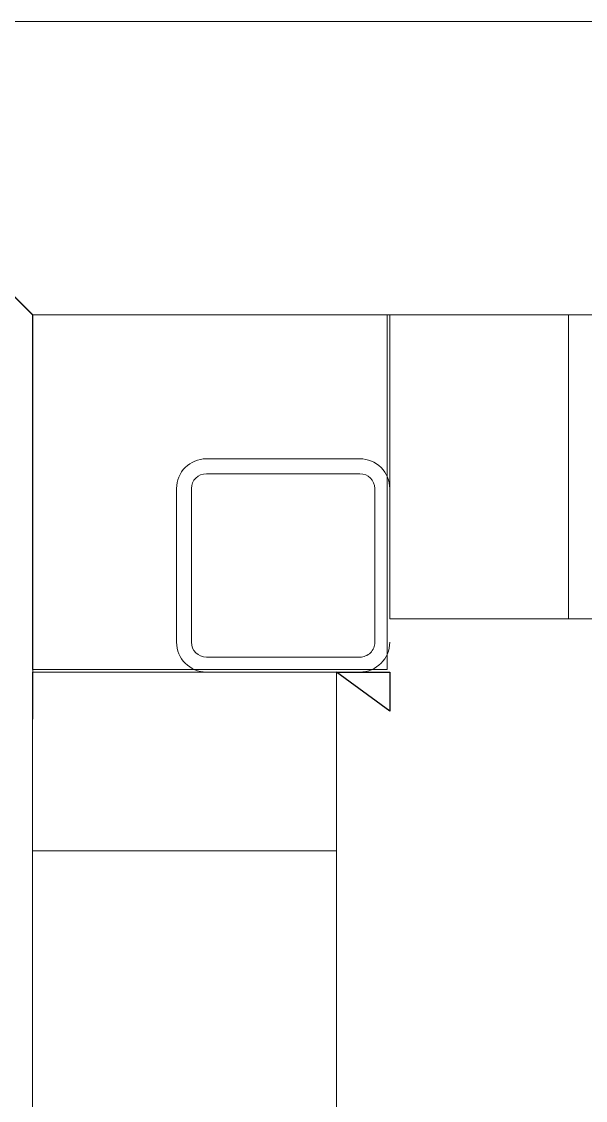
# Model space of a CAD drawing. Header units: millimetres. Extents: x 0 to 59350, y 0 to 29700.
# Drawn here: x 26168.1 to 26221, y 21325 to 21426.2 of the extents above; entities that cross this region are included whole.
import ezdxf

# ---------------------------------------------------------------- set-up
doc = ezdxf.new("R2010")
doc.units = ezdxf.units.MM
doc.layers.add('Standard', color=7, linetype='Continuous', lineweight=25)

msp = doc.modelspace()

# ---------------------------------------------------------------- linework, layer by layer
at = {"layer": 'Standard', "color": 59, "linetype": 'Continuous', "lineweight": 18}
for p, q in [((26169.11, 21398.72), (26141.61, 21426.22)), ((26141.61, 21426.22), (26169.11, 21398.72)), ((26904.11, 21426.21), (26141.61, 21426.22)), ((26141.61, 21426.22), (26169.1, 21398.72)), ((26141.61, 21426.22), (26904.11, 21426.21)), ((26169.1, 21398.72), (26141.61, 21426.22)), ((26169.1, 21109.47), (26169.11, 21398.72)), ((26169.11, 21398.72), (26169.1, 21109.47)), ((26169.1, 21398.72), (26904.11, 21398.71)), ((26904.11, 21398.71), (26169.1, 21398.72))]:
    msp.add_line(p, q, dxfattribs=at)
at = {"layer": 'Standard', "color": 51, "linetype": 'Continuous', "lineweight": 18}
for p, q in [((26169.1, 21365.47), (26169.1, 21398.72)), ((26169.1, 21398.72), (26202.35, 21398.72)), ((26169.1, 21398.72), (26169.1, 21365.47)), ((26202.35, 21398.72), (26169.1, 21398.72)), ((26202.35, 21398.72), (26202.35, 21365.47)), ((26202.35, 21365.47), (26202.35, 21398.72)), ((26202.35, 21365.47), (26169.1, 21365.47)), ((26169.1, 21365.47), (26202.35, 21365.47))]:
    msp.add_line(p, q, dxfattribs=at)
at = {"layer": 'Standard', "color": 2, "linetype": 'Continuous', "lineweight": 18}
for p, q in [((26219.35, 21398.72), (26202.6, 21398.72)), ((26202.6, 21398.72), (26202.6, 21370.22)), ((26202.6, 21398.72), (26904.1, 21398.72)), ((26219.35, 21370.22), (26219.35, 21398.72)), ((26202.6, 21370.22), (26219.35, 21370.22)), ((26202.6, 21370.22), (26904.1, 21370.22)), ((26169.1, 21365.22), (26169.1, 21348.47)), ((26197.6, 21365.22), (26169.1, 21365.22)), ((26169.1, 21365.22), (26169.1, 21087.72)), ((26197.6, 21348.47), (26197.6, 21365.22)), ((26197.6, 21365.22), (26197.6, 21087.72)), ((26169.1, 21348.47), (26197.6, 21348.47))]:
    msp.add_line(p, q, dxfattribs=at)
at = {"layer": 'Standard', "color": 1, "linetype": 'Continuous', "lineweight": 18}
for p, q in [((26199.8, 21385.22), (26185.4, 21385.22)), ((26199.8, 21383.82), (26185.4, 21383.82)), ((26182.6, 21382.42), (26182.6, 21368.02)), ((26184, 21382.42), (26184, 21368.02)), ((26201.2, 21382.42), (26201.2, 21368.02)), ((26199.8, 21366.62), (26185.4, 21366.62)), ((26185.1, 21365.22), (26199.8, 21365.22))]:
    msp.add_line(p, q, dxfattribs=at)
at = {"layer": 'Standard', "color": 51, "linetype": 'Continuous', "lineweight": -3}
for p, q in [((26197.6, 21365.22), (26202.42, 21365.22)), ((26202.6, 21361.54), (26197.6, 21365.22)), ((26202.42, 21365.22), (26202.6, 21365.22)), ((26202.6, 21365.22), (26202.6, 21361.54))]:
    msp.add_line(p, q, dxfattribs=at)
at = {"layer": 'Standard', "color": 1, "linetype": 'Continuous', "lineweight": 18}
for centre, radius, start, end in [((26185.4, 21382.42), 2.8, 90.0002, 180), ((26199.8, 21382.42), 2.8, 0, 90.0002), ((26185.4, 21382.42), 1.4, 90, 180), ((26199.8, 21382.42), 1.4, 0, 90), ((26185.4, 21368.02), 2.8, 180, 270), ((26185.4, 21368.02), 1.4, 180, 269.9998), ((26199.8, 21368.02), 1.4, 269.9998, 0), ((26199.8, 21368.02), 2.8, 270, 0)]:
    msp.add_arc(centre, radius, start, end, dxfattribs=at)

doc.saveas('drawing.dxf')
